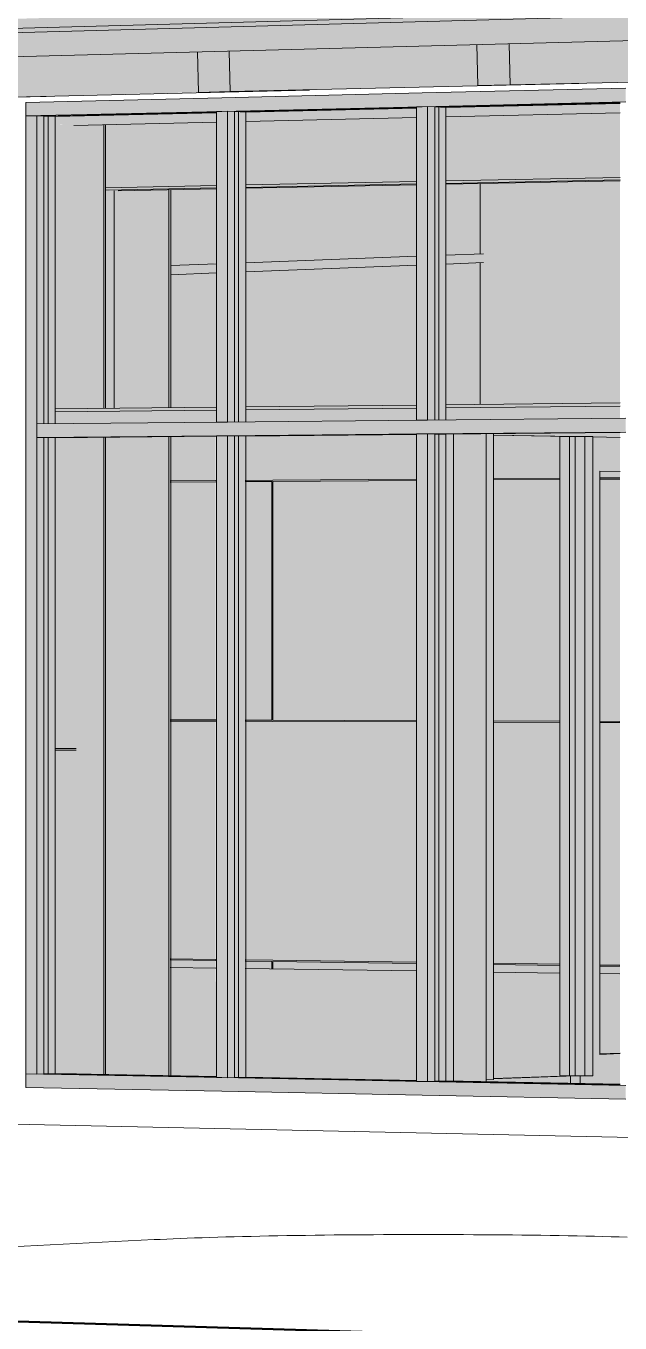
# Model space of a CAD drawing. Header units: inches. Extents: x -2804 to 58974, y -36095 to 66.
# Drawn here: x 58959.6593 to 58959.7035, y 65.9493 to 66.0457 of the extents above; entities that cross this region are included whole.
import ezdxf

# ---------------------------------------------------------------- set-up
doc = ezdxf.new("R2010")
doc.units = ezdxf.units.IN
doc.header["$MEASUREMENT"] = 0
doc.linetypes.add('Hidden', pattern=[0.28125, 0.1875, -0.09375])
for name, color, linetype, lineweight in [('A-DOOR', 31, 'Continuous', 13), ('A-GLAZ-CURT', 52, 'Continuous', 9), ('A-GLAZ-CWMG', 51, 'Continuous', 9), ('A-PROP-SBCK', 71, 'Hidden', 50), ('A-ROOF', 132, 'Continuous', 13), ('A-ROOF-OTLN', 132, 'Continuous', 9), ('A-WALL-PATT', 111, 'Continuous', 13), ('Conc', 7, 'Continuous', 9), ('EOP-PR', 4, 'Continuous', 9), ('I-WALL', 2, 'Continuous', 13), ('L-SITE-WALL', 31, 'Continuous', 13), ('S-BEAM', 12, 'Continuous', 9), ('S-COLS', 52, 'Continuous', 9)]:
    doc.layers.add(name, color=color, linetype=linetype, lineweight=lineweight)

# ---------------------------------------------------------------- blocks, each defined once
blk = doc.blocks.new('FP_61-Looking North East Copy 1')
at = {"layer": 'A-WALL-PATT', "lineweight": 9}
for p, q in [((31213.739217, 65.991987), (31213.737648, 65.991972)), ((31213.739217, 65.991861), (31213.737648, 65.991847)), ((31213.739217, 65.967821), (31213.738995, 65.967813))]:
    blk.add_line(p, q, dxfattribs=at)
blk = doc.blocks.new('FP_80-Looking North East Copy 1')
at = {"layer": 'A-WALL-PATT', "lineweight": 9}
for p, q in [((31213.749575, 66.011889), (31213.746178, 66.011865)), ((31213.753811, 66.011919), (31213.751755, 66.011905)), ((31213.764454, 66.011995), (31213.753811, 66.011919)), ((31213.764454, 66.011902), (31213.753811, 66.011827)), ((31213.775124, 66.01207), (31213.770183, 66.012035)), ((31213.775124, 66.011977), (31213.770183, 66.011942)), ((31213.779599, 66.012102), (31213.778099, 66.012091)), ((31213.779599, 66.012008), (31213.778099, 66.011997)), ((31213.749575, 66.011797), (31213.746178, 66.011773)), ((31213.753736, 66.011826), (31213.751755, 66.011812)), ((31213.753736, 65.994087), (31213.753736, 66.011826)), ((31213.753811, 66.011827), (31213.753811, 65.994087)), ((31213.749575, 65.994101), (31213.746178, 65.994113)), ((31213.749575, 65.994009), (31213.746178, 65.994021)), ((31213.753736, 65.994087), (31213.751755, 65.994094)), ((31213.753811, 65.993994), (31213.751755, 65.994001)), ((31213.764454, 65.994049), (31213.753811, 65.994087)), ((31213.764454, 65.993956), (31213.753811, 65.993994)), ((31213.775124, 65.994012), (31213.770183, 65.994029)), ((31213.775124, 65.993918), (31213.770183, 65.993936)), ((31213.779599, 65.993996), (31213.778099, 65.994001)), ((31213.779599, 65.993902), (31213.778099, 65.993908)), ((31213.749575, 65.976313), (31213.746178, 65.976361)), ((31213.749575, 65.976221), (31213.746178, 65.976269)), ((31213.753811, 65.976254), (31213.751755, 65.976283)), ((31213.764454, 65.976104), (31213.753811, 65.976254)), ((31213.753736, 65.976162), (31213.751755, 65.97619)), ((31213.753736, 65.975608), (31213.753736, 65.976162)), ((31213.753811, 65.975607), (31213.753811, 65.976161)), ((31213.764454, 65.976011), (31213.753811, 65.976161)), ((31213.775124, 65.975953), (31213.770183, 65.976023)), ((31213.775124, 65.97586), (31213.770183, 65.97593)), ((31213.779599, 65.97589), (31213.778099, 65.975911)), ((31213.779599, 65.975796), (31213.778099, 65.975818))]:
    blk.add_line(p, q, dxfattribs=at)

msp = doc.modelspace()

# ---------------------------------------------------------------- hatches: boundary and pattern name
at = {"layer": 'A-DOOR', "lineweight": 5, "transparency": 33554496}
h = msp.add_hatch(color=256, dxfattribs=at)
h.paths.add_polyline_path([(58959.709458, 65.975147), (58959.709458, 66.012489), (58959.705641, 66.012547), (58959.705641, 65.975202)], flags=0)
h.paths.add_polyline_path([(58959.703456, 65.975234), (58959.703456, 66.012579), (58959.701956, 66.012602), (58959.701956, 65.975255)], flags=0)
h = msp.add_hatch(color=256, dxfattribs=at)
h.paths.add_polyline_path([(58959.705647, 65.969397), (58959.709969, 65.969563), (58959.709969, 66.012478), (58959.709458, 66.012474), (58959.709458, 65.969563), (58959.705647, 65.969425)], flags=0)
h.paths.add_polyline_path([(58959.703464, 66.012563), (58959.703464, 66.012575), (58959.701975, 66.012585)], flags=0)
h = msp.add_hatch(color=256, dxfattribs=at)
h.paths.add_polyline_path([(58959.701963, 65.96928), (58959.703462, 65.969334), (58959.703456, 65.975234), (58959.701956, 65.975255), (58959.701962, 65.969539)], flags=0)
h.paths.add_polyline_path([(58959.705645, 65.969413), (58959.709458, 65.969552), (58959.709458, 65.975147), (58959.705641, 65.975202), (58959.705645, 65.969539)], flags=0)
at = {"layer": 'A-GLAZ-CURT', "transparency": 33554458}
for points in [[(58959.689696, 66.016391), (58959.69052, 66.016399), (58959.69052, 66.039621), (58959.703465, 66.039923), (58959.703465, 66.039981), (58959.689696, 66.039659), (58959.689696, 66.016514)], [(58959.660667, 66.01611), (58959.661505, 66.016118), (58959.661505, 66.038944), (58959.673482, 66.039224), (58959.673482, 66.03928), (58959.660667, 66.038981), (58959.660667, 66.01615)], [(58959.674827, 66.016247), (58959.675659, 66.016255), (58959.675659, 66.039274), (58959.688341, 66.03957), (58959.688341, 66.039628), (58959.674827, 66.039312), (58959.674827, 66.016368)], [(58959.661505, 66.017231), (58959.663073, 66.017247), (58959.663073, 66.038286), (58959.663124, 66.038288), (58959.661505, 66.03834), (58959.661505, 66.017932)], [(58959.690516, 66.017535), (58959.703463, 66.017669), (58959.703463, 66.034175), (58959.690516, 66.033915), (58959.690516, 66.028645), (58959.693309, 66.028746), (58959.693309, 66.028086), (58959.690516, 66.027974), (58959.690516, 66.017935)], [(58959.673482, 65.967562), (58959.673482, 65.967609), (58959.661505, 65.96784), (58959.661505, 66.015075), (58959.660667, 66.015075), (58959.660667, 65.967809), (58959.67009, 65.967627)], [(58959.670087, 65.967672), (58959.670087, 66.015154), (58959.663073, 66.015075), (58959.663073, 65.967809), (58959.669957, 65.967675)], [(58959.688341, 65.967275), (58959.688341, 65.967322), (58959.675659, 65.967567), (58959.675659, 66.015203), (58959.674827, 66.015217), (58959.674827, 65.967536), (58959.675659, 65.96752)], [(58959.688311, 65.975453), (58959.688311, 66.015339), (58959.675611, 66.01522), (58959.675611, 65.975637), (58959.687942, 65.975458)], [(58959.703465, 65.966983), (58959.703464, 65.969318), (58959.701966, 65.969264), (58959.701968, 66.012597), (58959.703464, 66.012602), (58959.703464, 66.015095), (58959.700126, 66.01516), (58959.700126, 65.967658), (58959.699786, 65.967645), (58959.699787, 65.967102), (58959.69052, 65.96728), (58959.69052, 66.015337), (58959.693517, 66.015334), (58959.693517, 65.967365), (58959.694061, 65.9674), (58959.694061, 66.015369), (58959.689696, 66.015352), (58959.689696, 65.967249), (58959.701967, 65.967012)], [(58959.693517, 65.967222), (58959.693517, 66.015365), (58959.69052, 66.015334), (58959.69052, 65.96728), (58959.693474, 65.967223)], [(58959.703456, 66.015114), (58959.703456, 66.015476), (58959.694039, 66.015379), (58959.694039, 66.015289), (58959.701956, 66.015141)], [(58959.673476, 65.967604), (58959.673432, 65.975668), (58959.670035, 65.975717), (58959.670083, 65.967669)], [(58959.688338, 65.967317), (58959.688311, 65.975453), (58959.675611, 65.975637), (58959.675653, 65.967562), (58959.67787, 65.967519)], [(58959.699785, 65.967097), (58959.699766, 65.96764), (58959.694058, 65.967395), (58959.694058, 65.967381), (58959.693515, 65.967358), (58959.693515, 65.967218), (58959.694059, 65.967207)]]:
    msp.add_hatch(color=256, dxfattribs=at).paths.add_polyline_path(points, flags=0)
h = msp.add_hatch(color=256, dxfattribs=at)
h.paths.add_polyline_path([(58959.69052, 66.016399), (58959.703465, 66.016532), (58959.703465, 66.017664), (58959.69052, 66.01753), (58959.69052, 66.016514)], flags=0)
h.paths.add_polyline_path([(58959.690516, 66.027978), (58959.693309, 66.028086), (58959.693309, 66.028746), (58959.692339, 66.028714), (58959.690516, 66.02864), (58959.690516, 66.028286)], flags=0)
h.paths.add_polyline_path([(58959.69052, 66.033908), (58959.703465, 66.034166), (58959.703465, 66.039923), (58959.69052, 66.039612), (58959.69052, 66.033979)], flags=0)
h = msp.add_hatch(color=256, dxfattribs=at)
h.paths.add_polyline_path([(58959.661505, 66.016118), (58959.673482, 66.016242), (58959.673482, 66.017354), (58959.670087, 66.01732), (58959.670087, 66.027192), (58959.673478, 66.027323), (58959.673478, 66.028003), (58959.670087, 66.027905), (58959.670087, 66.033501), (58959.673481, 66.033568), (58959.673482, 66.039224), (58959.661505, 66.038925), (58959.661505, 66.038351), (58959.663073, 66.038286), (58959.663073, 66.017247), (58959.661505, 66.017231), (58959.661505, 66.016225)], flags=0)
h.paths.add_polyline_path([(58959.665253, 66.01727), (58959.665253, 66.03342), (58959.66891, 66.033477), (58959.66891, 66.028832), (58959.6688, 66.028832), (58959.6688, 66.027871), (58959.668875, 66.027842), (58959.66891, 66.027817), (58959.66891, 66.017308), (58959.666117, 66.017278)], flags=0)
h = msp.add_hatch(color=256, dxfattribs=at)
h.paths.add_polyline_path([(58959.675659, 66.016255), (58959.688341, 66.016386), (58959.688341, 66.017508), (58959.675659, 66.017377), (58959.675659, 66.016368)], flags=0)
h.paths.add_polyline_path([(58959.675655, 66.027406), (58959.688336, 66.027894), (58959.688336, 66.028563), (58959.675655, 66.02808)], flags=0)
h.paths.add_polyline_path([(58959.675657, 66.033611), (58959.68834, 66.033864), (58959.688341, 66.03957), (58959.675659, 66.039265), (58959.675658, 66.033681)], flags=0)
h = msp.add_hatch(color=256, dxfattribs=at)
h.paths.add_polyline_path([(58959.665253, 66.01727), (58959.66891, 66.017308), (58959.66891, 66.027817), (58959.668875, 66.027842), (58959.668875, 66.027874), (58959.6688, 66.027902), (58959.6688, 66.028832), (58959.66891, 66.028832), (58959.66891, 66.033477), (58959.665253, 66.033403), (58959.665253, 66.017932)], flags=0)
h.paths.add_polyline_path([(58959.670086, 66.017321), (58959.673478, 66.017356), (58959.673478, 66.027323), (58959.670086, 66.02718), (58959.670086, 66.017933)], flags=0)
h.paths.add_polyline_path([(58959.670086, 66.027875), (58959.673478, 66.028033), (58959.673478, 66.03357), (58959.670086, 66.033501), (58959.670086, 66.027884)], flags=0)
h = msp.add_hatch(color=256, dxfattribs=at)
h.paths.add_polyline_path([(58959.675655, 66.017379), (58959.688336, 66.017512), (58959.688336, 66.027894), (58959.675655, 66.027406), (58959.675655, 66.017933)], flags=0)
h.paths.add_polyline_path([(58959.675655, 66.028085), (58959.688336, 66.028593), (58959.688336, 66.033871), (58959.675655, 66.033614), (58959.675655, 66.028094)], flags=0)
h = msp.add_hatch(color=256, dxfattribs=at)
h.paths.add_polyline_path([(58959.663073, 65.967809), (58959.663073, 66.01509), (58959.661505, 66.015075), (58959.661505, 65.96784)], flags=0)
h.paths.add_polyline_path([(58959.673432, 65.975668), (58959.673432, 66.015204), (58959.670035, 66.015174), (58959.670035, 65.975717), (58959.670434, 65.975712)], flags=0)
at = {"layer": 'A-GLAZ-CURT', "lineweight": 5, "transparency": 33554458}
for points in [[(58959.69898, 65.975298), (58959.69898, 66.01517), (58959.69898, 66.0152), (58959.694039, 66.015289), (58959.694039, 65.97537), (58959.696696, 65.975331)], [(58959.699786, 65.967645), (58959.700126, 65.967659), (58959.700126, 66.01516), (58959.698995, 66.01515), (58959.698995, 65.96768), (58959.699786, 65.967665)], [(58959.694058, 65.967422), (58959.699784, 65.96766), (58959.698993, 65.967675), (58959.69898, 65.975298), (58959.694039, 65.97537), (58959.694055, 65.968882)]]:
    msp.add_hatch(color=256, dxfattribs=at).paths.add_polyline_path(points, flags=0)
at = {"layer": 'A-GLAZ-CWMG'}
for points in [[(58959.688755, 66.039674), (58959.703887, 66.040028), (58959.703887, 66.041061), (58959.688755, 66.040698), (58959.688755, 66.040148)], [(58959.67389, 66.039326), (58959.688755, 66.039674), (58959.688755, 66.040698), (58959.67389, 66.040341), (58959.67389, 66.039796)], [(58959.67389, 66.015223), (58959.688755, 66.015361), (58959.688755, 66.016381), (58959.67389, 66.016223), (58959.67389, 66.015227)], [(58959.688755, 66.015358), (58959.703887, 66.015506), (58959.703887, 66.016528), (58959.688755, 66.016366), (58959.688755, 66.015361)], [(58959.688755, 65.966213), (58959.688755, 65.967237), (58959.67389, 65.967516), (58959.67389, 65.966509), (58959.688341, 65.966221)], [(58959.703887, 65.965912), (58959.703887, 65.966945), (58959.688755, 65.967229), (58959.688755, 65.966213), (58959.693518, 65.966118)]]:
    msp.add_hatch(color=256, dxfattribs=at).paths.add_polyline_path(points, flags=0)
at = {"layer": 'A-GLAZ-CWMG', "lineweight": 5}
for points in [[(58959.659332, 66.038986), (58959.67389, 66.039326), (58959.67389, 66.040341), (58959.659332, 66.039992), (58959.659332, 66.039451)], [(58959.659332, 66.015594), (58959.660133, 66.015602), (58959.660133, 66.039004), (58959.659332, 66.038965), (58959.659332, 66.015602)], [(58959.660133, 66.016105), (58959.660667, 66.01611), (58959.660667, 66.038981), (58959.660133, 66.038984), (58959.660133, 66.016174)], [(58959.673483, 66.016234), (58959.674297, 66.016242), (58959.674297, 66.039336), (58959.673483, 66.039293), (58959.673483, 66.016842)], [(58959.674297, 66.016242), (58959.674827, 66.016247), (58959.674827, 66.039312), (58959.674297, 66.039315), (58959.674297, 66.016368)], [(58959.688341, 66.016377), (58959.68917, 66.016386), (58959.68917, 66.039684), (58959.688341, 66.03964), (58959.688341, 66.016841)], [(58959.68917, 66.016386), (58959.689696, 66.016391), (58959.689696, 66.039659), (58959.68917, 66.039663), (58959.68917, 66.016514)], [(58959.660133, 66.015098), (58959.67389, 66.015227), (58959.67389, 66.016238), (58959.660133, 66.016105), (58959.660133, 66.01516)], [(58959.660133, 65.96779), (58959.660133, 66.015602), (58959.659332, 66.015594), (58959.659332, 65.967805), (58959.659633, 65.9678)], [(58959.660133, 65.96779), (58959.660667, 65.967809), (58959.660667, 66.015089), (58959.660133, 66.015075), (58959.660133, 65.967806)], [(58959.674297, 65.967516), (58959.674297, 66.015227), (58959.673483, 66.015205), (58959.673483, 65.967532), (58959.674013, 65.967522)], [(58959.674297, 65.967524), (58959.674827, 65.967536), (58959.674827, 66.015217), (58959.674297, 66.015223), (58959.674297, 65.968893)], [(58959.68917, 65.967229), (58959.68917, 66.015361), (58959.688341, 66.01534), (58959.688341, 65.967245), (58959.689124, 65.96723)], [(58959.68917, 65.967229), (58959.689696, 65.967249), (58959.689696, 66.015352), (58959.68917, 66.015358), (58959.68917, 65.967237)], [(58959.67389, 65.966509), (58959.67389, 65.967524), (58959.659332, 65.96779), (58959.659332, 65.966799), (58959.673483, 65.966517)]]:
    msp.add_hatch(color=256, dxfattribs=at).paths.add_polyline_path(points, flags=0)
at = {"layer": 'A-ROOF', "lineweight": 5}
msp.add_hatch(color=256, dxfattribs=at).paths.add_polyline_path([(58959.622486, 66.044511), (58959.745073, 66.047845), (58959.745096, 66.047826), (58959.745155, 66.047804), (58959.745189, 66.047713), (58959.745227, 66.047503), (58959.747321, 66.047559), (58959.747321, 66.04867), (58959.622486, 66.045207), (58959.622486, 66.044557)], flags=0)
at = {"layer": 'A-ROOF-OTLN', "lineweight": 5}
h = msp.add_hatch(color=256, dxfattribs=at)
h.paths.add_polyline_path([(58959.620134, 66.044131), (58959.745073, 66.047543), (58959.745031, 66.047623), (58959.745034, 66.047777), (58959.745073, 66.047844), (58959.745119, 66.04786), (58959.620073, 66.044431), (58959.620024, 66.044343), (58959.620036, 66.044207), (58959.620097, 66.044136), (58959.620129, 66.044131)], flags=0)
h.paths.add_polyline_path([(58959.620129, 66.044163), (58959.620209, 66.044166), (58959.62014, 66.044163)], flags=0)
msp.add_hatch(color=256, dxfattribs=at).paths.add_polyline_path([(58959.621344, 66.042424), (58959.746257, 66.045678), (58959.745981, 66.04576), (58959.745723, 66.045969), (58959.745474, 66.04636), (58959.745333, 66.046704), (58959.74522, 66.047262), (58959.745169, 66.047685), (58959.745024, 66.047665), (58959.745073, 66.047543), (58959.745044, 66.047532), (58959.620212, 66.044131), (58959.620238, 66.043814), (58959.620389, 66.043297), (58959.620576, 66.042938), (58959.620807, 66.042668), (58959.621048, 66.042499)], flags=0)
at = {"layer": 'S-BEAM', "lineweight": 5}
for points in [[(58959.695304, 66.041299), (58959.71418, 66.041764), (58959.714084, 66.044849), (58959.69523, 66.04435), (58959.695277, 66.042415)], [(58959.65418, 66.040301), (58959.672144, 66.040744), (58959.672045, 66.043753), (58959.654105, 66.043278), (58959.654167, 66.04081)], [(58959.674491, 66.040794), (58959.692902, 66.041248), (58959.692804, 66.044294), (58959.674416, 66.043807), (58959.67449, 66.040807)]]:
    msp.add_hatch(color=256, dxfattribs=at).paths.add_polyline_path(points, flags=0)
at = {"layer": 'S-BEAM'}
for points in [[(58959.67215, 66.040737), (58959.67449, 66.040807), (58959.674392, 66.043807), (58959.672075, 66.043746), (58959.672149, 66.040807)], [(58959.692905, 66.041241), (58959.695304, 66.041299), (58959.695206, 66.044349), (58959.692831, 66.044287), (58959.692877, 66.042415)]]:
    msp.add_hatch(color=256, dxfattribs=at).paths.add_polyline_path(points, flags=0)

# ---------------------------------------------------------------- linework, layer by layer
at = {"layer": 'A-DOOR'}
for p, q in [((58959.703464, 66.015095), (58959.701432, 66.015131)), ((58959.701965, 66.01259), (58959.703464, 66.012568)), ((58959.703464, 66.012563), (58959.701965, 66.012585)), ((58959.701966, 65.969253), (58959.701966, 66.012601)), ((58959.701966, 66.012601), (58959.703464, 66.012579)), ((58959.703464, 65.969346), (58959.701966, 65.969292)), ((58959.703464, 65.969335), (58959.701966, 65.96928)), ((58959.703464, 65.969318), (58959.701966, 65.969264)), ((58959.703464, 65.969307), (58959.701966, 65.969253)), ((58959.699786, 65.967645), (58959.699786, 65.967099)), ((58959.700506, 65.967651), (58959.700506, 65.967085))]:
    msp.add_line(p, q, dxfattribs=at)
at = {"layer": 'A-GLAZ-CURT'}
for p, q in [((58959.703465, 66.039981), (58959.689696, 66.039659)), ((58959.689996, 66.039646), (58959.703465, 66.03996)), ((58959.673482, 66.03928), (58959.660667, 66.038981)), ((58959.660667, 66.038981), (58959.660667, 66.01611)), ((58959.660972, 66.038967), (58959.660667, 66.038981)), ((58959.660972, 66.038967), (58959.673482, 66.03926)), ((58959.660972, 66.016113), (58959.660972, 66.038967)), ((58959.688341, 66.039628), (58959.674827, 66.039312)), ((58959.674827, 66.039312), (58959.674827, 66.016247)), ((58959.67513, 66.039298), (58959.674827, 66.039312)), ((58959.67513, 66.039298), (58959.688341, 66.039607)), ((58959.67513, 66.01625), (58959.67513, 66.039298)), ((58959.689696, 66.039659), (58959.689696, 66.016391)), ((58959.689996, 66.039646), (58959.689696, 66.039659)), ((58959.689996, 66.016394), (58959.689996, 66.039646)), ((58959.673482, 66.015205), (58959.660667, 66.015089)), ((58959.660667, 66.015089), (58959.660667, 65.967809)), ((58959.660972, 66.015084), (58959.660667, 66.015089)), ((58959.660972, 66.015084), (58959.673482, 66.015197)), ((58959.660972, 65.96782), (58959.660972, 66.015084)), ((58959.688341, 66.01534), (58959.674827, 66.015217)), ((58959.674827, 66.015217), (58959.674827, 65.967536)), ((58959.67513, 66.015212), (58959.674827, 66.015217)), ((58959.67513, 66.015212), (58959.688341, 66.015332)), ((58959.67513, 65.967547), (58959.67513, 66.015212)), ((58959.703465, 66.015477), (58959.689696, 66.015352)), ((58959.689696, 66.015352), (58959.689696, 65.967249)), ((58959.689996, 66.015347), (58959.689696, 66.015352)), ((58959.689996, 66.015347), (58959.703465, 66.015468)), ((58959.689996, 65.96726), (58959.689996, 66.015347)), ((58959.700126, 66.01516), (58959.694061, 66.015268)), ((58959.694061, 66.015257), (58959.699715, 66.015156)), ((58959.700126, 66.01516), (58959.699715, 66.015156)), ((58959.699715, 66.015156), (58959.699715, 65.967666)), ((58959.700126, 65.967659), (58959.700126, 66.01516)), ((58959.660667, 65.967809), (58959.660972, 65.96782)), ((58959.660667, 65.967809), (58959.673482, 65.967562)), ((58959.673482, 65.967579), (58959.660972, 65.96782)), ((58959.674827, 65.967536), (58959.67513, 65.967547)), ((58959.674827, 65.967536), (58959.688341, 65.967275)), ((58959.688341, 65.967292), (58959.67513, 65.967547)), ((58959.699715, 65.967666), (58959.694061, 65.967451)), ((58959.694061, 65.967427), (58959.700126, 65.967659)), ((58959.699715, 65.967666), (58959.700126, 65.967659)), ((58959.689696, 65.967249), (58959.689996, 65.96726)), ((58959.689696, 65.967249), (58959.703465, 65.966983)), ((58959.703465, 65.967001), (58959.689996, 65.96726))]:
    msp.add_line(p, q, dxfattribs=at)
at = {"layer": 'A-GLAZ-CWMG'}
for p, q in [((58959.703887, 66.041061), (58959.688755, 66.040698)), ((58959.67389, 66.040341), (58959.659332, 66.039992)), ((58959.659332, 66.038986), (58959.659332, 66.039992)), ((58959.688755, 66.040698), (58959.67389, 66.040341)), ((58959.688755, 66.039674), (58959.703887, 66.040028)), ((58959.69052, 66.039621), (58959.703465, 66.039923)), ((58959.659332, 66.038986), (58959.67389, 66.039326)), ((58959.659332, 66.038986), (58959.660133, 66.039004)), ((58959.659332, 66.038986), (58959.659332, 66.015594)), ((58959.660133, 66.039004), (58959.660658, 66.038981)), ((58959.660133, 66.015602), (58959.660133, 66.039004)), ((58959.660667, 66.038981), (58959.661505, 66.038944)), ((58959.661505, 66.038944), (58959.673482, 66.039224)), ((58959.661505, 66.016118), (58959.661505, 66.038944)), ((58959.673483, 66.039317), (58959.674297, 66.039336)), ((58959.673483, 66.039317), (58959.673483, 66.016234)), ((58959.67389, 66.039326), (58959.688755, 66.039674)), ((58959.674297, 66.039336), (58959.674818, 66.039312)), ((58959.674297, 66.016242), (58959.674297, 66.039336)), ((58959.674827, 66.039312), (58959.675659, 66.039274)), ((58959.675659, 66.039274), (58959.688341, 66.03957)), ((58959.675659, 66.039274), (58959.675659, 66.016255)), ((58959.688341, 66.039664), (58959.68917, 66.039684)), ((58959.688341, 66.039664), (58959.688341, 66.016377)), ((58959.68917, 66.039684), (58959.689687, 66.03966)), ((58959.68917, 66.016386), (58959.68917, 66.039684)), ((58959.689696, 66.039659), (58959.69052, 66.039621)), ((58959.69052, 66.039621), (58959.69052, 66.016399)), ((58959.67389, 66.016238), (58959.660133, 66.016105)), ((58959.660133, 66.015098), (58959.660133, 66.016105)), ((58959.674297, 66.016242), (58959.673483, 66.016234)), ((58959.688755, 66.016381), (58959.67389, 66.016238)), ((58959.68917, 66.016386), (58959.688341, 66.016377)), ((58959.703887, 66.016528), (58959.688755, 66.016381)), ((58959.659332, 66.015594), (58959.659332, 65.967805)), ((58959.660133, 65.96779), (58959.660133, 66.015602)), ((58959.660133, 66.015098), (58959.67389, 66.015223)), ((58959.660667, 66.015089), (58959.660133, 66.015098)), ((58959.661505, 66.015075), (58959.660667, 66.015089)), ((58959.661505, 66.015075), (58959.673482, 66.015183)), ((58959.661505, 65.96784), (58959.661505, 66.015097)), ((58959.673483, 66.015219), (58959.674297, 66.015227)), ((58959.673483, 66.015219), (58959.673483, 65.967532)), ((58959.67389, 66.015223), (58959.688755, 66.015358)), ((58959.674297, 66.015227), (58959.674827, 66.015217)), ((58959.674297, 65.967516), (58959.674297, 66.015227)), ((58959.674827, 66.015217), (58959.675659, 66.015203)), ((58959.675659, 66.015203), (58959.688341, 66.015318)), ((58959.675659, 66.015203), (58959.675659, 65.967567)), ((58959.688341, 66.015354), (58959.68917, 66.015361)), ((58959.688341, 66.015354), (58959.688341, 65.967245)), ((58959.688755, 66.015358), (58959.703887, 66.015495)), ((58959.68917, 66.015361), (58959.689696, 66.015352)), ((58959.68917, 65.967229), (58959.68917, 66.015361)), ((58959.689696, 66.015352), (58959.69052, 66.015337)), ((58959.69052, 66.015337), (58959.703465, 66.015454)), ((58959.69052, 66.015337), (58959.69052, 65.96728)), ((58959.694061, 66.01537), (58959.694061, 65.967386)), ((58959.698995, 66.01515), (58959.700126, 66.01516)), ((58959.698995, 65.96768), (58959.698995, 66.01515)), ((58959.700126, 66.01516), (58959.700847, 66.015166)), ((58959.700847, 66.015166), (58959.701432, 66.015156)), ((58959.700847, 66.015166), (58959.700847, 65.967645)), ((58959.701432, 66.015156), (58959.701432, 65.967667)), ((58959.659332, 65.966799), (58959.659332, 65.967805)), ((58959.67389, 65.967524), (58959.659332, 65.967805)), ((58959.660133, 65.96779), (58959.659332, 65.967805)), ((58959.660667, 65.967809), (58959.660133, 65.96779)), ((58959.661505, 65.96784), (58959.660667, 65.967809)), ((58959.673482, 65.967609), (58959.661505, 65.96784)), ((58959.674297, 65.967516), (58959.673483, 65.967532)), ((58959.688755, 65.967237), (58959.67389, 65.967524)), ((58959.674827, 65.967536), (58959.674297, 65.967516)), ((58959.675659, 65.967567), (58959.674827, 65.967536)), ((58959.688341, 65.967322), (58959.675659, 65.967567)), ((58959.700126, 65.967659), (58959.698995, 65.96768)), ((58959.700847, 65.967645), (58959.700126, 65.967659)), ((58959.701432, 65.967667), (58959.700847, 65.967645)), ((58959.659332, 65.966799), (58959.67389, 65.966509)), ((58959.68917, 65.967229), (58959.688341, 65.967245)), ((58959.703887, 65.966945), (58959.688755, 65.967237)), ((58959.689696, 65.967249), (58959.68917, 65.967229)), ((58959.69052, 65.96728), (58959.689696, 65.967249)), ((58959.703465, 65.967031), (58959.69052, 65.96728)), ((58959.694061, 65.967386), (58959.693517, 65.967365)), ((58959.67389, 65.966509), (58959.688755, 65.966213)), ((58959.688755, 65.966213), (58959.703887, 65.965912))]:
    msp.add_line(p, q, dxfattribs=at)
at = {"layer": 'A-PROP-SBCK', "linetype": 'Continuous'}
msp.add_line((58959.912005, 65.941716), (58959.150512, 65.964845), dxfattribs=at)
at = {"layer": 'A-ROOF-OTLN'}
for p, q in [((58959.620115, 66.044446), (58959.745111, 66.04786)), ((58959.74512, 66.04752), (58959.620124, 66.04413)), ((58959.746305, 66.045677), (58959.621397, 66.042423))]:
    msp.add_line(p, q, dxfattribs=at)
at = {"layer": 'Conc'}
msp.add_line((58959.149644, 65.975037), (58959.815088, 65.960675), dxfattribs=at)
at = {"layer": 'EOP-PR'}
msp.add_line((58959.668848, 65.955482), (58959.591494, 65.951568), dxfattribs=at)
msp.add_polyline3d([(58959.668848, 65.955482, 0), (58959.669308, 65.955505, 0), (58959.669786, 65.955527, 0), (58959.67028, 65.955548, 0), (58959.670792, 65.955569, 0), (58959.671319, 65.955589, 0), (58959.671863, 65.955609, 0), (58959.672421, 65.955628, 0), (58959.672995, 65.955646, 0), (58959.673582, 65.955664, 0), (58959.674183, 65.955681, 0), (58959.674797, 65.955698, 0), (58959.675423, 65.955713, 0), (58959.676061, 65.955728, 0), (58959.67671, 65.955743, 0), (58959.677371, 65.955756, 0), (58959.678041, 65.955769, 0), (58959.67872, 65.955781, 0), (58959.679409, 65.955792, 0), (58959.680105, 65.955802, 0), (58959.680809, 65.955812, 0), (58959.68152, 65.955821, 0), (58959.682238, 65.955829, 0), (58959.68296, 65.955836, 0), (58959.683688, 65.955842, 0), (58959.684421, 65.955848, 0), (58959.685156, 65.955853, 0), (58959.685895, 65.955856, 0), (58959.686636, 65.95586, 0), (58959.687379, 65.955862, 0), (58959.688123, 65.955863, 0), (58959.688867, 65.955864, 0), (58959.689611, 65.955863, 0), (58959.690354, 65.955862, 0), (58959.691095, 65.95586, 0), (58959.691834, 65.955857, 0), (58959.692569, 65.955853, 0), (58959.693302, 65.955849, 0), (58959.694029, 65.955843, 0), (58959.694752, 65.955837, 0), (58959.695469, 65.95583, 0), (58959.69618, 65.955822, 0), (58959.696884, 65.955814, 0), (58959.69758, 65.955804, 0), (58959.698269, 65.955794, 0), (58959.698948, 65.955783, 0), (58959.699618, 65.955771, 0), (58959.700278, 65.955758, 0), (58959.700927, 65.955745, 0), (58959.701565, 65.955731, 0), (58959.702191, 65.955716, 0), (58959.702805, 65.9557, 0), (58959.703405, 65.955684, 0), (58959.703992, 65.955667, 0)], dxfattribs=at)
at = {"layer": 'I-WALL'}
for p, q in [((58959.665885, 66.033433), (58959.665885, 66.017277)), ((58959.693063, 66.028736), (58959.693063, 66.033967)), ((58959.693063, 66.017561), (58959.693063, 66.028076)), ((58959.69109, 66.015365), (58959.69109, 65.96727)), ((58959.693517, 65.967222), (58959.693517, 66.015365))]:
    msp.add_line(p, q, dxfattribs=at)
at = {"layer": 'L-SITE-WALL'}
for p, q in [((58959.670035, 65.975717), (58959.673432, 65.975668)), ((58959.675611, 65.975637), (58959.688311, 65.975453)), ((58959.694039, 65.97537), (58959.69898, 65.975298)), ((58959.701956, 65.975255), (58959.703456, 65.975234))]:
    msp.add_line(p, q, dxfattribs=at)
at = {"layer": 'S-BEAM'}
for p, q in [((58959.672075, 66.043746), (58959.67215, 66.040737)), ((58959.674491, 66.040794), (58959.674416, 66.043807)), ((58959.692831, 66.044287), (58959.692905, 66.041241)), ((58959.695304, 66.041299), (58959.69523, 66.04435)), ((58959.720908, 66.04189), (58959.695304, 66.041299)), ((58959.68039, 66.040908), (58959.65418, 66.040301)), ((58959.67215, 66.040737), (58959.674491, 66.040794)), ((58959.700409, 66.041393), (58959.674491, 66.040794)), ((58959.692905, 66.041241), (58959.695304, 66.041299)), ((58959.660835, 66.040434), (58959.634355, 66.03982)), ((58959.68834, 66.038866), (58959.675658, 66.038575)), ((58959.703465, 66.039212), (58959.69052, 66.038916)), ((58959.673481, 66.038525), (58959.662887, 66.038282)), ((58959.675658, 66.033858), (58959.68834, 66.034113)), ((58959.69052, 66.034157), (58959.703465, 66.034417)), ((58959.69052, 66.033979), (58959.703465, 66.034238)), ((58959.69052, 66.033908), (58959.703465, 66.034166)), ((58959.665253, 66.033648), (58959.673481, 66.033814)), ((58959.665253, 66.033473), (58959.673481, 66.033638)), ((58959.666188, 66.033422), (58959.673481, 66.033568)), ((58959.675657, 66.033611), (58959.68834, 66.033864)), ((58959.675658, 66.033681), (58959.68834, 66.033935)), ((58959.675655, 66.02808), (58959.688336, 66.028558)), ((58959.690516, 66.02864), (58959.693309, 66.028746)), ((58959.670087, 66.02787), (58959.673478, 66.027998)), ((58959.670087, 66.027192), (58959.673478, 66.027323)), ((58959.675655, 66.027406), (58959.688336, 66.027894)), ((58959.690516, 66.027978), (58959.693309, 66.028086)), ((58959.69052, 66.01753), (58959.703465, 66.017664)), ((58959.661505, 66.017231), (58959.673482, 66.017354)), ((58959.673482, 66.017116), (58959.661505, 66.016994)), ((58959.675659, 66.017377), (58959.688341, 66.017508)), ((58959.688341, 66.017267), (58959.675659, 66.017138)), ((58959.703465, 66.017421), (58959.69052, 66.017289))]:
    msp.add_line(p, q, dxfattribs=at)
at = {"layer": 'S-COLS'}
for p, q in [((58959.665122, 66.03833), (58959.665122, 66.017268)), ((58959.665253, 66.038324), (58959.665253, 66.01727)), ((58959.669957, 66.033498), (58959.669957, 66.017319)), ((58959.670087, 66.01732), (58959.670087, 66.033501)), ((58959.665122, 66.015108), (58959.665122, 65.967769)), ((58959.665253, 66.015109), (58959.665253, 65.967767)), ((58959.669957, 66.015121), (58959.669957, 65.967675)), ((58959.670087, 65.967672), (58959.670087, 66.015154))]:
    msp.add_line(p, q, dxfattribs=at)

# ---------------------------------------------------------------- block references
at = {"layer": 'L-SITE-WALL', "lineweight": 9}
for name in ['FP_80-Looking North East Copy 1', 'FP_61-Looking North East Copy 1']:
    msp.add_blockref(name, (27745.923856, 0), dxfattribs=at)

doc.saveas('drawing.dxf')
